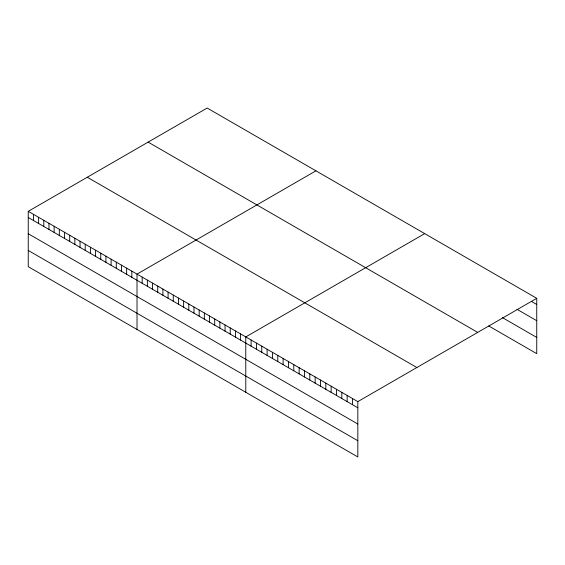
<?xml version="1.0" encoding="UTF-8"?>
<svg xmlns="http://www.w3.org/2000/svg" width="565" height="565" viewBox="0 0 565 565"><rect width="100%" height="100%" fill="white"/><g stroke="black" fill="none" stroke-linecap="round" stroke-linejoin="round"><path stroke-width="0.85" d="M28.25 211.331L357.829 401.609L357.829 456.965L28.25 266.687L28.25 211.331L207.171 108.035L536.75 298.313L536.75 353.669L488.725 325.941M315.934 170.828L137.013 274.124L137.013 329.48M424.696 233.62L245.775 336.917L245.775 392.272M357.829 401.609L536.75 298.313M531.411 301.399L536.75 304.478M516.933 309.267L536.75 320.708M502.447 317.629L536.75 337.439M148.129 142.119L477.708 332.404M87.293 177.241L416.871 367.525M28.25 217.497L357.829 407.782M28.25 233.733L357.829 424.011M28.25 250.457L357.829 440.735M352.496 398.53L352.496 404.695M347.157 395.451L347.157 401.616M341.818 392.371L341.818 398.537M336.486 389.292L336.486 395.458M331.147 386.206L331.147 392.371M325.814 383.127L325.814 389.292M320.475 380.047L320.475 386.213M315.143 376.968L315.143 383.134M309.804 373.889L309.804 380.054M304.471 370.802L304.471 376.968M299.132 367.723L299.132 373.889M293.8 364.644L293.8 370.81M288.461 361.565L288.461 367.73M283.122 358.485L283.122 364.651M277.789 355.399L277.789 361.565M272.45 352.32L272.45 358.485M267.118 349.241L267.118 355.406M261.779 346.161L261.779 352.327M256.446 343.075L256.446 349.248M251.107 339.996L251.107 346.161M240.591 333.929L240.591 340.095M235.414 330.935L235.414 337.1M230.238 327.947L230.238 334.113M225.054 324.96L225.054 331.125M219.877 321.965L219.877 328.131M214.7 318.978L214.7 325.143M209.516 315.983L209.516 322.149M204.339 312.996L204.339 319.161M199.163 310.008L199.163 316.174M193.979 307.014L193.979 313.18M188.802 304.027L188.802 310.192M183.625 301.039L183.625 307.205M178.441 298.045L178.441 304.21M173.264 295.057L173.264 301.223M168.088 292.063L168.088 298.228M162.904 289.075L162.904 295.241M157.727 286.088L157.727 292.253M152.55 283.093L152.55 289.259M147.366 280.106L147.366 286.271M142.189 277.111L142.189 283.284M131.829 271.136L131.829 277.302M126.652 268.142L126.652 274.308M121.475 265.155L121.475 271.32M116.298 262.167L116.298 268.333M111.114 259.173L111.114 265.338M105.938 256.185L105.938 262.351M100.761 253.191L100.761 259.356M95.577 250.203L95.577 256.369M90.4 247.216L90.4 253.381M85.223 244.221L85.223 250.387M80.039 241.234L80.039 247.399M74.863 238.246L74.863 244.412M69.686 235.252L69.686 241.417M64.502 232.264L64.502 238.43M59.325 229.27L59.325 235.436M54.148 226.282L54.148 232.448M48.964 223.295L48.964 229.461M43.788 220.301L43.788 226.466M38.611 217.313L38.611 223.479M33.427 214.319L33.427 220.491"/></g></svg>
